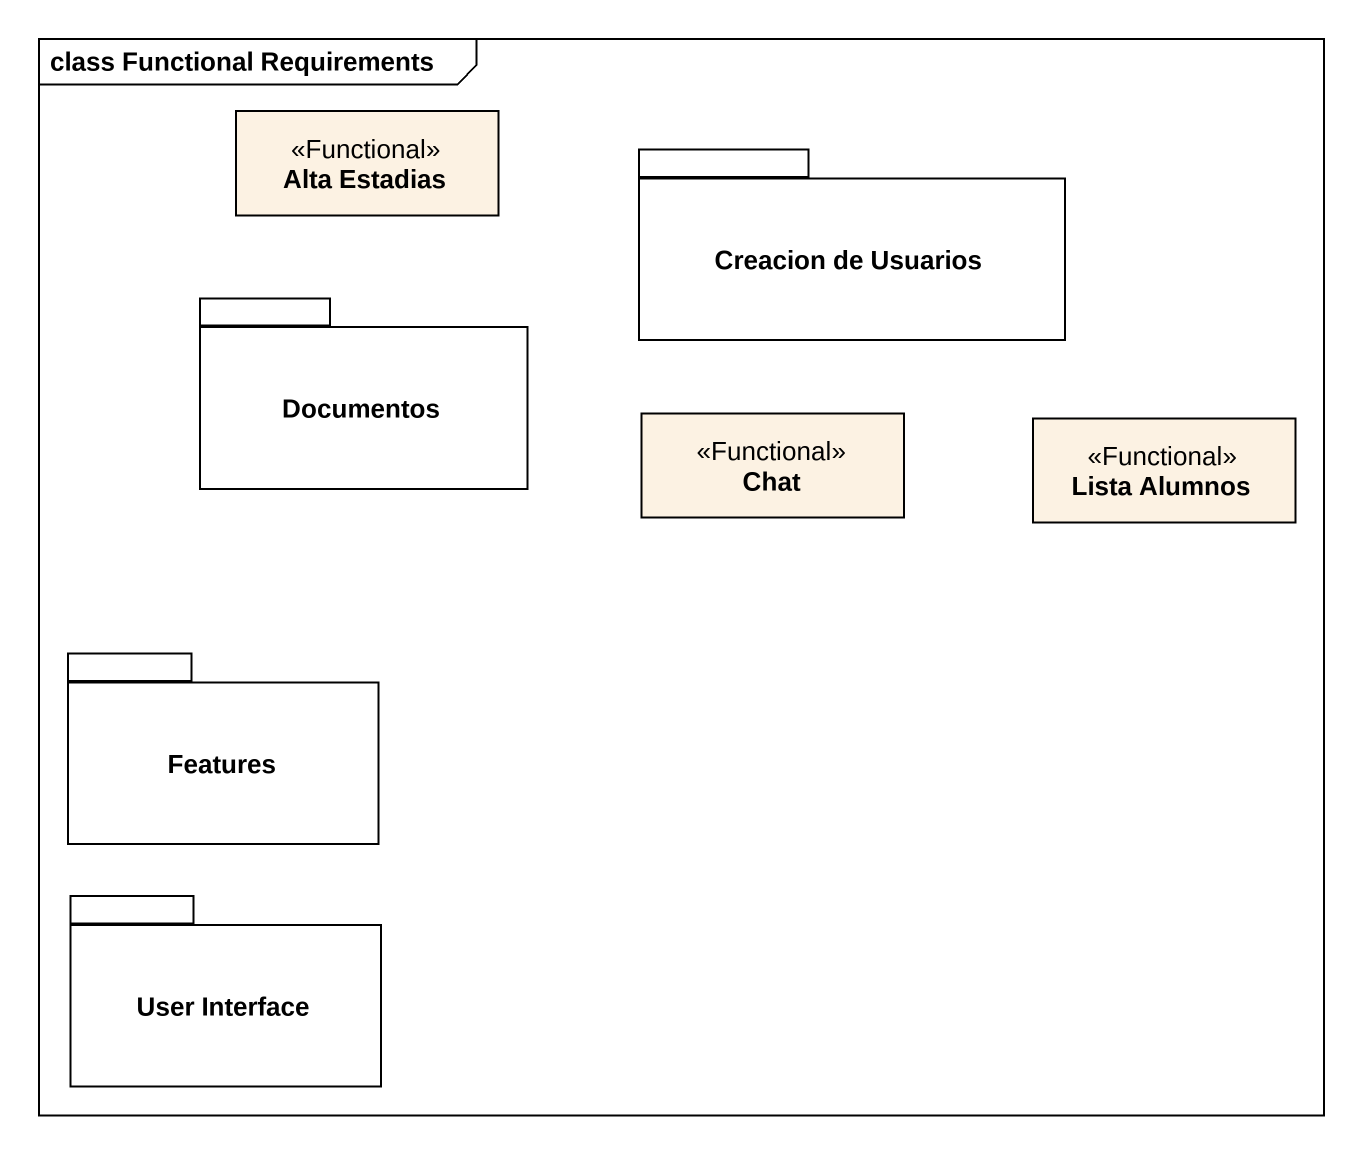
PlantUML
@startuml
mainframe class Functional Requirements
hide circle
hide empty members
class "Alta Estadias" as Alta_Estadias <<Functional>>
package "Creacion de Usuarios" as Creacion_de_Usuarios {
}
package Documentos {
}
class Chat <<Functional>>
class "Lista Alumnos" as Lista_Alumnos <<Functional>>
package Features {
}
package "User Interface" as User_Interface {
}
@enduml
